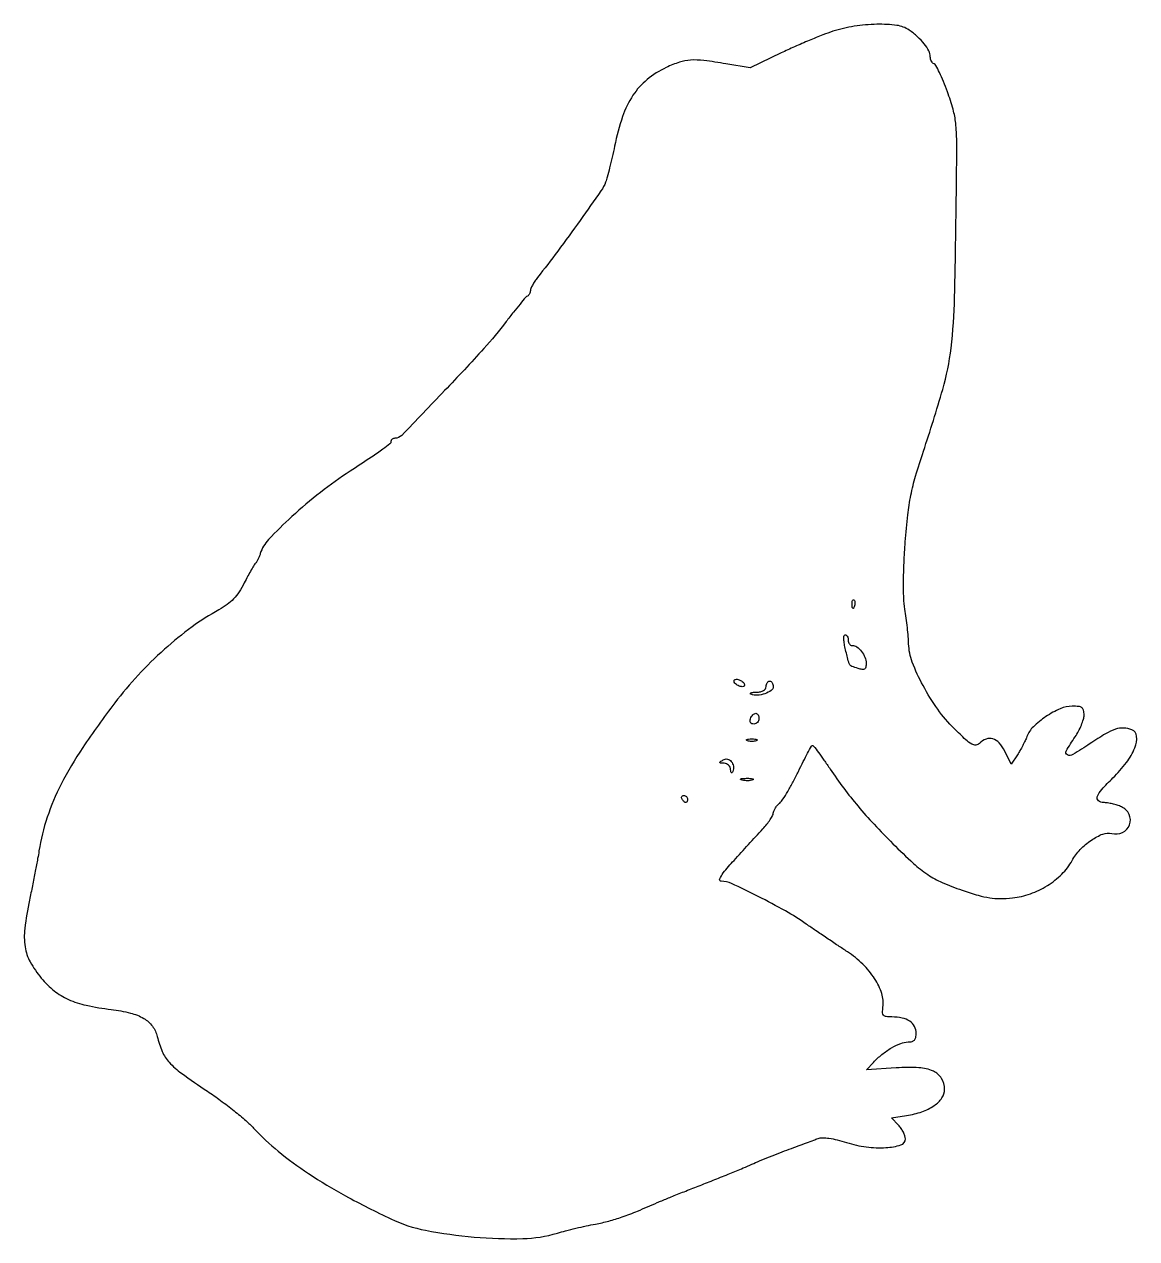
# Model space of a CAD drawing. Extents: x 0 to 312, y 0 to 340.
import ezdxf

# ---------------------------------------------------------------- set-up
doc = ezdxf.new("R2010")
doc.units = 0

msp = doc.modelspace()

# ---------------------------------------------------------------- linework, layer by layer
for points in [[(226.710924, 337.928738, 0.014979), (223.887626, 336.921633, 0.005925), (220.06678, 335.3758, 0.005857), (215.97684, 333.607846, 0.007303), (212.221903, 331.866028), (203.521958, 327.674876), (196.74242, 328.837438, 0.011246), (190.600173, 329.74903, 0.046461), (186.851226, 329.869006, 0.062937), (183.731536, 329.280112, 0.033255), (180.065724, 327.821186, 0.060169), (174.673374, 324.399427, 0.076111), (170.726671, 320.017882, 0.064267), (167.829668, 314.065477, 0.030234), (165.592188, 305.792594, -0.004852), (164.921938, 302.699536, -0.005231), (164.207592, 299.696877, -0.004955), (163.542398, 297.13389, -0.024874), (163.085367, 295.724533, -0.061804), (161.785861, 293.269149, -0.002483), (155.953884, 285.016367, -0.004874), (149.689886, 276.423333, -0.007148), (144.000308, 269, 0.020332), (143.243903, 267.957281, 0.022587), (142.602598, 266.891667, 0.02268), (142.142241, 265.941655, 0.098917), (142.013414, 265.333333, -0.06323), (141.948109, 264.862389, -0.059236), (141.766736, 264.411458, -0.063521), (141.502441, 264.047154, -0.106604), (141.192497, 263.833333, 0.118367), (140.703439, 263.478904, 0.003767), (139.113162, 261.592777, 0.007105), (137.274827, 259.313677, 0.004849), (135.247853, 256.673992, -0.023314), (128.985171, 249.113301, -0.005782), (118.0206, 237.342654, -0.001513), (105.996264, 224.806185, -0.203548), (104.097984, 224, 0.075902), (103.678491, 223.93595, 0.089248), (103.322533, 223.750158, 0.100734), (103.084576, 223.473832, 0.128231), (103, 223.149476, -0.224581), (102.660246, 222.431209, -0.014115), (100.759111, 220.959061, -0.011407), (97.583251, 218.749473, -0.002031), (91.535377, 214.778545, 0.021684), (83.262528, 208.868889, 0.019779), (75.265707, 202.089368, 0.017403), (68.73136, 195.656685, 0.114496), (66.423796, 191.722241, -0.018233), (66.110986, 190.834834, -0.020401), (65.744624, 190.005908, -0.020185), (65.378119, 189.33073, -0.093705), (65.085375, 189, 0.092232), (64.726913, 188.597401, 0.005405), (63.890151, 187.178125, 0.00803), (62.933867, 185.451721, 0.005818), (61.922362, 183.5, -0.027738), (60.478887, 180.990437, -0.044652), (58.954369, 179.052991, -0.046114), (57.147917, 177.459943, -0.0321), (54.851872, 176, 0.032811), (47.304598, 171.185989, 0.024017), (39.584705, 164.925212, 0.023269), (32.21233, 157.690678, 0.024745), (25.7025, 149.9435, 0.013936), (16.711171, 137.388273, 0.030025), (10.664481, 127.152349, 0.037471), (6.767538, 117.900132, 0.041802), (4.46541, 108.5, -0.006692), (4.094243, 106.337788, -0.00165), (3.42579, 102.798884, -0.001689), (2.633132, 98.750847, -0.00169), (1.813284, 94.708967, 0.019632), (0.499744, 86.783545, 0.068904), (0.564796, 81.622847, 0.089104), (2.000239, 77.403657, 0.04788), (5.120381, 72.856219, 0.049537), (8.728261, 69.324297, 0.063629), (12.68684, 66.904456, 0.052515), (17.703532, 65.260562, 0.022422), (24.675336, 64.086134, -0.029898), (30.069507, 63.094363, -0.072138), (33.819601, 61.571975, -0.099496), (36.239301, 59.415246, -0.105384), (37.576847, 56.532823, 0.046163), (38.953104, 52.33394, 0.083251), (40.917551, 49.303343, 0.051331), (44.383635, 46.220192, 0.008894), (51.600521, 41.212226, -0.011294), (55.305145, 38.615069, -0.009755), (59.077126, 35.726513, -0.009863), (62.394254, 32.973305, -0.027961), (64.555652, 30.884175, 0.034562), (71.462355, 24.38242, 0.025459), (79.922385, 18.146416, 0.02181), (90.285375, 11.924907, 0.013335), (103, 5.459909, 0.063121), (112.689265, 2.274182, 0.026649), (126.280693, 0.382488, 0.026527), (139.899447, -0.053009, 0.068496), (149.591069, 1.489676, -0.009795), (151.880394, 2.135708, -0.005231), (154.733304, 2.848973, -0.005205), (157.662445, 3.51667, -0.008087), (160.203157, 4.025185, 0.019891), (163.941479, 4.865622, 0.018256), (167.711262, 6.021127, 0.014873), (172.026174, 7.663416, 0.007013), (177.5, 10.025924, -0.009265), (178.772513, 10.568358, -0.00092), (181.85, 11.806751, -0.001159), (185.524335, 13.267597, -0.00092), (189.5, 14.829137, 0.001982), (193.658585, 16.472734, 0.001872), (197.884375, 18.180672, 0.001859), (201.615471, 19.721159, 0.006533), (204, 20.752856, -0.006653), (206.149573, 21.682286, -0.003162), (208.940625, 22.824589, -0.003133), (211.874178, 23.982318, -0.004439), (214.5, 24.972913, 0.000596), (216.945935, 25.874234, 0.000639), (219.333694, 26.760822, 0.000604), (221.383353, 27.527677, 0.00302), (222.529598, 27.966028, -0.097226), (223.748926, 28.184712, -0.030585), (225.605003, 28.040517, -0.026304), (227.894793, 27.597107, -0.01632), (230.529598, 26.849399, 0.044299), (236.056932, 25.609849, 0.04873), (241.539769, 25.419598, 0.057873), (245.732346, 26.17522, 0.33052), (247, 27.883395, 0.08289), (246.864089, 28.697585, 0.034775), (246.429724, 29.724024, 0.033196), (245.801583, 30.780972, 0.036877), (245.058635, 31.706688), (243.11727, 33.790498), (247.341209, 34.423917, 0.044493), (251.635614, 35.464717, 0.069086), (255.038092, 37.170255, 0.089081), (257.223827, 39.333833, 0.15732), (257.968575, 41.735302, 0.132895), (257.098042, 44.813509, 0.15429), (254.827739, 46.823997, 0.09248), (250.784868, 47.788444, 0.02802), (244.452667, 47.748665), (236.136199, 47.229819), (238.047615, 49.281483, -0.035908), (240.42778, 51.49434, -0.036297), (243.091871, 53.335152, -0.038953), (245.670731, 54.594309, -0.093626), (247.75, 54.993411, 0.057928), (248.844843, 55.123934, 0.150592), (249.52112, 55.523198, 0.139006), (249.887436, 56.25831, 0.046548), (250, 57.464816, 0.124778), (249.52306, 59.34622, 0.121444), (248.204364, 60.795524, 0.095325), (246.067505, 61.700912, 0.052722), (243.238934, 62, -0.027618), (241.60516, 62.090313, -0.18185), (240.887489, 62.455058, -0.190742), (240.6071, 63.191344, -0.030835), (240.723823, 64.75, 0.113883), (240.381203, 68.530104, 0.063735), (238.386121, 72.719165, 0.056436), (235.058292, 76.796515, 0.048943), (230.75, 80.25, -0.002334), (228.132753, 81.97437, -0.001349), (225, 84.071641, -0.001348), (221.867895, 86.193039, -0.002264), (219.25, 87.993884, 0.022985), (213.393906, 91.674522, 0.011956), (205.78372, 95.745916, 0.007728), (198.332733, 99.362455, 0.109541), (195.457591, 100, -0.534616), (195.035895, 100.631336, -0.069506), (196.027875, 102.31735, -0.016829), (199.023639, 105.843448, -0.001414), (207.089908, 114.66432, 0.017651), (208.204102, 115.965145, 0.021709), (209.145161, 117.257021, 0.020773), (209.830967, 118.389249, 0.126435), (210, 119.047024, -0.105313), (210.123447, 119.626622, -0.036671), (210.529601, 120.382589, -0.034486), (211.112974, 121.173916, -0.033863), (211.802896, 121.882705, 0.065059), (212.703971, 122.931727, 0.011292), (214.088778, 125.154537, 0.012106), (215.600931, 127.855596, 0.010579), (217.052896, 130.749762, -0.005289), (218.410391, 133.528596, -0.008463), (219.634288, 135.868514, -0.00312), (220.720409, 137.83284, -0.273788), (221, 137.994782, -0.231105), (221.301738, 137.843885, -0.002819), (222.652747, 136.056357, -0.007675), (224.19226, 133.927995, -0.004861), (225.924246, 131.40255, 0.013036), (229.722663, 126.053619, 0.013736), (233.731312, 121.004518, 0.012955), (238.221451, 115.930336, 0.009351), (243.476739, 110.5, 0.010439), (249.243, 104.995254, 0.037503), (253.240007, 101.85228, 0.045292), (257.261139, 99.651043, 0.020692), (262.849084, 97.490384, 0.01134), (267.381203, 96.064067, 0.032731), (270.595002, 95.356251, 0.039678), (273.511966, 95.145783, 0.024219), (276.961192, 95.338155, 0.05922), (281.973942, 96.471979, 0.054645), (286.728984, 98.768505, 0.055967), (290.765391, 101.97245, 0.069719), (293.656325, 105.784445, -0.063288), (295.934659, 108.869942, -0.052641), (299.048032, 111.5092, -0.056286), (302.260364, 113.204216, -0.158522), (304.764762, 113.351265, 0.177407), (307.78615, 113.640331, 0.197404), (309.740082, 115.804213, 0.198153), (309.604644, 118.709818, 0.178215), (307.452947, 120.839485, 0.029577), (306.301128, 121.284101, 0.019952), (304.942757, 121.659099, 0.020135), (303.595205, 121.917128, 0.037248), (302.484332, 122, -0.172118), (301.031226, 122.515481, -0.32205), (300.719065, 123.661732, -0.094678), (301.964483, 125.711266, -0.017334), (305.063813, 128.910808, 0.039383), (308.865537, 133.198222, 0.067266), (311.207435, 137.361761, 0.109328), (311.730372, 140.596989, 0.294836), (310.418213, 142.393011, 0.081082), (308.100403, 142.873959, 0.090738), (305.844261, 142.560176, 0.055057), (303.046196, 141.279711, 0.012897), (298.68611, 138.515861, -0.010473), (293.885059, 135.43976, -0.248103), (292.331771, 135.34257, -0.445156), (291.987979, 136.418553, -0.016966), (294.5, 140.404862, 0.027352), (295.456875, 141.995608, 0.025044), (296.265625, 143.727986, 0.025882), (296.829433, 145.347861, 0.070916), (297, 146.544409, 0.052024), (296.862303, 147.864218, 0.184641), (296.408945, 148.566745, 0.135344), (295.499772, 148.912591, 0.023614), (293.650038, 149, 0.104118), (290.328524, 148.300761, 0.044471), (286.333482, 146.098193, 0.044452), (282.809337, 143.239082, 0.109697), (280.989648, 140.472773, -0.019348), (280.509642, 139.343787, -0.010017), (279.827954, 137.970427, -0.009943), (279.069964, 136.585092, -0.014876), (278.348559, 135.409215), (276.642921, 132.806083), (274.797571, 136.403042, 0.062386), (273.222402, 138.712253, 0.138422), (271.446932, 139.856454, 0.168608), (269.577704, 139.787813, 0.104028), (267.716061, 138.573204, -0.178215), (266.704671, 138.106085, -0.15394), (265.558937, 138.368962, -0.055443), (263.892874, 139.614061, -0.007213), (260.694348, 142.696946, -0.041761), (256.050297, 148.14492, -0.032363), (251.922948, 154.761469, -0.033124), (248.93511, 161.331642, -0.082144), (247.905392, 166.5, 0.013025), (247.791879, 168.428665, 0.005698), (247.545702, 170.978927, 0.005634), (247.222786, 173.682092, 0.007497), (246.864879, 176.13039, -0.030131), (246.54602, 179.311277, -0.011236), (246.468791, 183.802802, -0.010161), (246.605285, 189.133328, -0.007508), (246.964614, 195.022609, -0.008851), (247.672537, 202.559176, -0.021592), (248.530816, 208.068767, -0.022098), (249.848367, 213.408716, -0.009681), (252.040947, 220.362181, 0.011567), (257.435475, 237.697886, 0.039539), (259.774285, 249.264599, 0.024831), (260.779164, 263.42953, 0.002548), (261.31884, 297, 0.003642), (261.356665, 307.237835, 0.025616), (261.083628, 312.214256, 0.04164), (260.33902, 316.101383, 0.019352), (258.765007, 320.994998, 0.009788), (257.6434, 323.891309, 0.01436), (256.535259, 326.387726, 0.009642), (255.526847, 328.393923, 0.193357), (255.015007, 328.828331, -0.126354), (254.624098, 329.080619, -0.066233), (254.288385, 329.556864, -0.059287), (254.054979, 330.170792, -0.056288), (253.966731, 330.833333, 0.117374), (253.545593, 332.457967, 0.046506), (252.273138, 334.399038, 0.040734), (250.379654, 336.412773, 0.031797), (248.027494, 338.280757, 0.121012), (244.626137, 339.587282, 0.035615), (239.004565, 339.895019, 0.034791), (232.659038, 339.347531, 0.039287)], [(232.683114, 176.8125, -0.054073), (232.461564, 176.395823, -0.470617), (232.279315, 176.37858, -0.168741), (232.137993, 176.670344, -0.018894), (232.078947, 177.416667, -0.028489), (232.089945, 178.112848, -0.077125), (232.200665, 178.592839, -0.208169), (232.385309, 178.77538, -0.296942), (232.604167, 178.729167, -0.126455), (232.797407, 178.402231, -0.060344), (232.876576, 177.916927, -0.05415), (232.839148, 177.359369, -0.051402)], [(231, 167.5, 0.069717), (231.080326, 166.926711, 0.085667), (231.314732, 166.440625, 0.100075), (231.662852, 166.115627, 0.138775), (232.071429, 166, -0.152923), (233.399357, 165.584133, -0.074499), (234.705292, 164.353521, -0.070198), (235.669967, 162.692634, -0.096808), (236, 161.004041, -0.043632), (235.904843, 159.915661, -0.209173), (235.567845, 159.408863, -0.185822), (234.936262, 159.278118, -0.033736), (233.75, 159.55684, -0.012681), (231.992951, 160.146093, -0.15872), (231.447616, 160.572618, -0.085758), (231.117935, 161.308622, -0.002322), (230.256078, 164.75, -0.018103), (229.913198, 166.402848, -0.033294), (229.773645, 167.769191, -0.039954), (229.817232, 168.744829, -0.378198), (230.10633, 169, -0.164346), (230.447232, 168.884838, -0.095773), (230.737485, 168.559375, -0.076889), (230.933626, 168.073713, -0.057653)], [(202, 154.924396, -0.209945), (201.877126, 154.644659, -0.13955), (201.559375, 154.484956, -0.08982), (201.07468, 154.480468, -0.049166), (200.5, 154.638374, -0.046632), (199.926166, 154.922397, -0.052856), (199.440625, 155.297997, -0.060245), (199.108138, 155.703798, -0.142471), (199, 156.075604, -0.209945), (199.122874, 156.355341, -0.13955), (199.440625, 156.515044, -0.08982), (199.92532, 156.519532, -0.049166), (200.5, 156.361626, -0.046632), (201.073834, 156.077603, -0.052856), (201.559375, 155.702003, -0.060245), (201.891862, 155.296202, -0.142471)], [(210, 154.519052, -0.241673), (209.433314, 153.415105, -0.070692), (207.689311, 152.504623, -0.065562), (205.561096, 152.053104, -0.11542), (203.792913, 152.323415, -0.217396), (203.602124, 152.523691, -0.397841), (203.687606, 152.712931, -0.072422), (204.267599, 152.857722, -0.01784), (205.25, 152.921053, 0.041032), (206.414179, 153.050478, 0.082302), (207.278509, 153.372828, 0.115419), (207.807588, 153.866731, 0.148566), (208, 154.5, -0.064853), (208.074694, 155.073457, -0.082425), (208.29375, 155.559375, -0.098894), (208.618646, 155.884432, -0.148195), (209, 156, -0.14642), (209.381348, 155.885879, -0.099156), (209.70625, 155.564972, -0.083036), (209.925255, 155.085195, -0.065727)], [(206, 145.5, -0.096899), (205.887999, 144.927495, -0.097416), (205.568594, 144.440625, -0.098432), (205.091819, 144.114629, -0.10122), (204.531385, 144, -0.094119), (203.972145, 144.106211, -0.166113), (203.617923, 144.407358, -0.151899), (203.503306, 144.885039, -0.075244), (203.638374, 145.5, -0.048303), (203.924763, 146.073796, -0.053891), (204.307216, 146.559375, -0.061199), (204.723081, 146.891374, -0.13875), (205.106989, 147, -0.164455), (205.447641, 146.884842, -0.095748), (205.737678, 146.559375, -0.076852), (205.933678, 146.073715, -0.057609)], [(205.25, 139.337719, -0.057986), (204.679992, 139.181385, -0.037979), (204, 139.12966, -0.037979), (203.320008, 139.181385, -0.057986), (202.75, 139.337719, -0.174857), (202.540618, 139.525001, -0.447206), (202.601562, 139.693942, -0.078554), (203.10856, 139.810911, -0.017491), (204, 139.842105, -0.017491), (204.89144, 139.810911, -0.078554), (205.398438, 139.693942, -0.447206), (205.459382, 139.525001, -0.174857)], [(198.649722, 130.712324, -0.068931), (198.45345, 130.371936, -0.442278), (198.277524, 130.358313, -0.169535), (198.137866, 130.626982, -0.024609), (198.078947, 131.25, 0.097339), (197.915673, 131.919667, 0.092736), (197.509505, 132.490826, 0.092777), (196.924504, 132.876337, 0.097531), (196.25, 133.015313, -0.011931), (195.281027, 133.046922, -0.321476), (195.091673, 133.199593, -0.317589), (195.174402, 133.429894, -0.011771), (195.98563, 133.969957, -0.196527), (197.173635, 134.180876, -0.169829), (198.260867, 133.516012, -0.139224), (198.837269, 132.185571, -0.130117)], [(204.269032, 128.344063, -0.06278), (203.671085, 128.185595, -0.030339), (202.880008, 128.127736, -0.029507), (202.036634, 128.167106, -0.037336), (201.269032, 128.307009, -0.087174), (200.883358, 128.48334, -0.597527), (200.900903, 128.643467, -0.080377), (201.431793, 128.764444, -0.012823), (202.5, 128.805051, -0.014395), (203.580113, 128.787295, -0.052471), (204.257153, 128.684921, -0.333666), (204.386009, 128.52287, -0.31318)], [(186, 123, -0.042167), (185.967655, 122.617151, -0.061769), (185.870461, 122.29375, -0.081139), (185.727648, 122.07446, -0.210953), (185.559017, 122, -0.151918), (185.34829, 122.065539, -0.038439), (185.066025, 122.29375, -0.035638), (184.768994, 122.617226, -0.029505), (184.5, 123, -0.082592), (184.343488, 123.3821, -0.161196), (184.3746, 123.70625, -0.182303), (184.586039, 123.921712, -0.108972), (184.940983, 124, -0.093332), (185.345238, 123.923877, -0.09642), (185.688914, 123.70625, -0.099167), (185.918938, 123.381556, -0.105053)]]:
    msp.add_lwpolyline(points, format="xyb", close=True)

doc.saveas('drawing.dxf')
